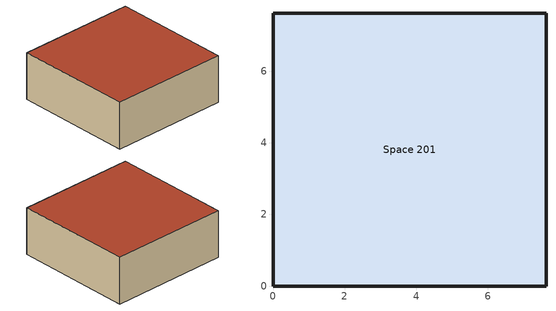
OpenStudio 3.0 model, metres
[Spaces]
Space 201
 floor ground: 7.62,7.62 7.62,0 0,0 0,7.62 z3.05
 wall outside: 7.62,7.62 0,7.62 0,0 7.62,0 7.62,7.62 z3.05:6.1
 roof outside: 7.62,0 7.62,7.62 0,7.62 0,0 z6.1
[Space]
Space 201
